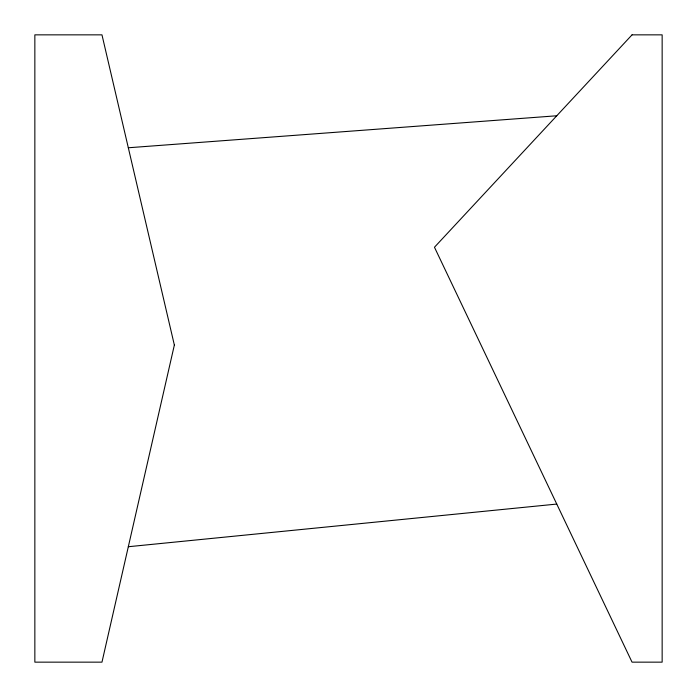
<?xml version="1.0" encoding="UTF-8"?>
<svg xmlns="http://www.w3.org/2000/svg" width="697" height="697" viewBox="0 0 697 697"><rect width="100%" height="100%" fill="white"/><g stroke="black" fill="none" stroke-linecap="round" stroke-linejoin="round"><path stroke-width="1.05" d="M128.318 546.727L556.764 504.07M128.318 147.764L556.764 115.772M174.355 345.05L101.971 662.15L34.85 662.15L34.85 34.85L101.971 34.85L174.355 345.05M632.04 34.85L434.466 247.243L632.04 662.15L662.15 662.15L662.15 34.85L632.04 34.85"/></g></svg>
